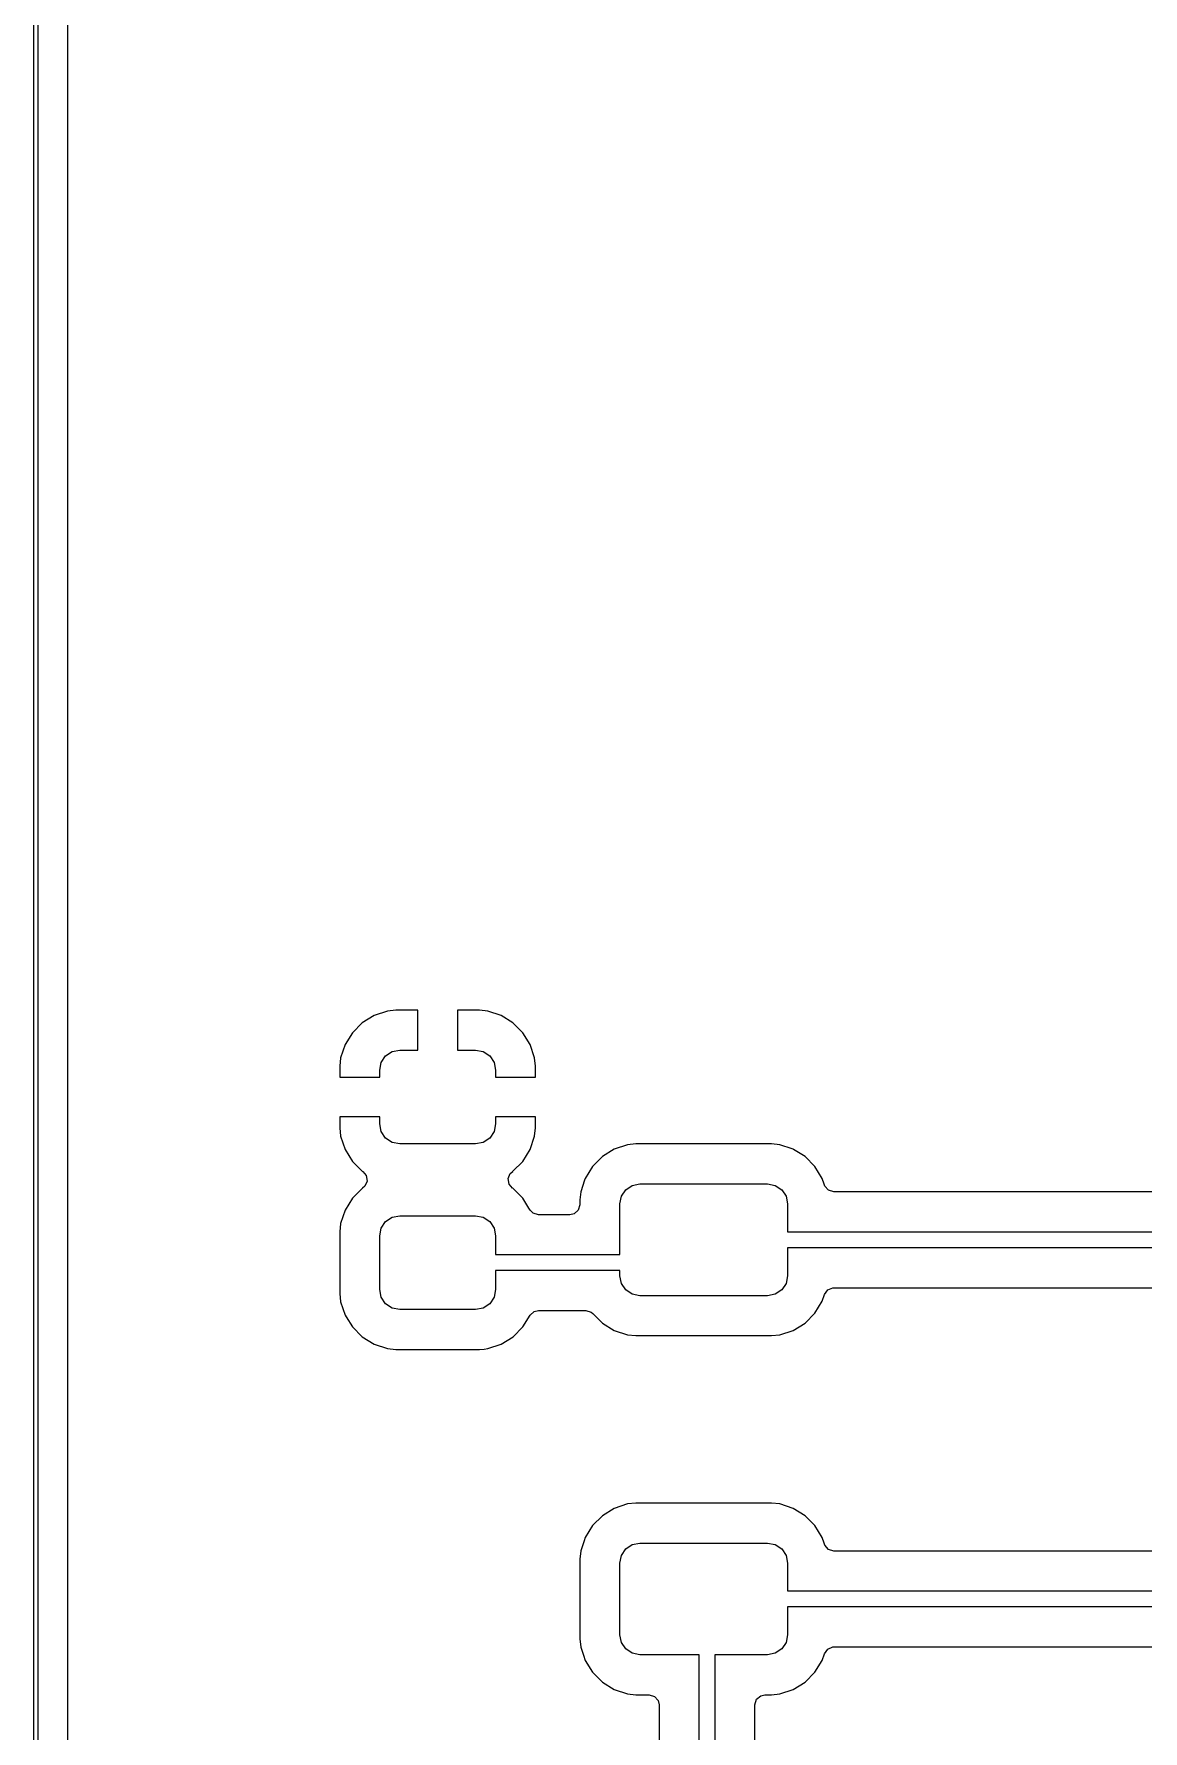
# Model space of a CAD drawing. Header units: inches. Extents: x 6.55 to 9.8, y -8.74 to -3.15.
# Drawn here: x 6.553 to 7.1, y -6.904 to -6.067 of the extents above; entities that cross this region are included whole.
import ezdxf

# ---------------------------------------------------------------- set-up
doc = ezdxf.new("R2010")
doc.units = ezdxf.units.IN
doc.header["$MEASUREMENT"] = 0
doc.layers.add('Edge.Cuts', color=254, linetype='CONTINUOUS', true_color=0xd0d2cd)

msp = doc.modelspace()

# ---------------------------------------------------------------- linework, layer by layer
at = {"layer": 'Edge.Cuts', "linetype": 'CONTINUOUS'}
for p, q in [((6.55295, -8.74016), (6.55295, -3.14961)), ((6.55492, -3.15059), (6.55492, -8.73917)), ((6.5697, -6.33548), (6.5697, -5.94942)), ((6.5697, -6.09877), (6.5697, -5.94942)), ((6.5697, -6.33548), (6.5697, -5.94942)), ((6.5697, -6.57628), (6.5697, -5.94942)), ((6.5697, -6.21737), (6.5697, -6.09877)), ((6.5697, -6.33548), (6.5697, -6.21737)), ((6.5697, -7.07158), (6.5697, -6.33548)), ((6.5697, -6.67933), (6.5697, -6.33548)), ((6.5697, -6.67933), (6.5697, -6.33548)), ((6.7207, -6.5513), (6.71483, -6.55493)), ((6.72726, -6.54913), (6.7207, -6.5513)), ((6.7207, -6.5513), (6.7207, -6.5513)), ((6.7313, -6.54872), (6.72726, -6.54913)), ((6.74213, -6.54872), (6.7313, -6.54872)), ((6.7313, -6.54872), (6.7313, -6.54872)), ((6.74213, -6.56841), (6.74213, -6.54872)), ((6.77264, -6.54872), (6.76181, -6.54872)), ((6.76181, -6.54872), (6.76181, -6.56841)), ((6.77668, -6.54913), (6.77264, -6.54872)), ((6.78323, -6.5513), (6.77668, -6.54913)), ((6.77668, -6.54913), (6.77668, -6.54913)), ((6.78911, -6.55493), (6.78323, -6.5513)), ((6.78323, -6.5513), (6.78323, -6.5513)), ((6.70995, -6.55981), (6.70632, -6.56568)), ((6.71483, -6.55493), (6.70995, -6.55981)), ((6.79399, -6.55981), (6.78911, -6.55493)), ((6.79761, -6.56568), (6.79399, -6.55981)), ((6.70632, -6.56568), (6.70415, -6.57224)), ((6.70632, -6.56568), (6.70632, -6.56568)), ((6.72417, -6.57448), (6.72631, -6.57129)), ((6.72631, -6.57129), (6.7295, -6.56915)), ((6.7295, -6.56915), (6.73327, -6.56841)), ((6.73327, -6.56841), (6.74213, -6.56841)), ((6.76181, -6.56841), (6.77067, -6.56841)), ((6.77067, -6.56841), (6.77444, -6.56915)), ((6.77444, -6.56915), (6.77763, -6.57129)), ((6.77763, -6.57129), (6.77976, -6.57448)), ((6.79978, -6.57224), (6.79761, -6.56568)), ((6.79761, -6.56568), (6.79761, -6.56568)), ((6.5697, -6.65797), (6.5697, -6.57628)), ((6.70415, -6.57224), (6.70374, -6.57628)), ((6.70374, -6.57628), (6.70374, -6.58169)), ((6.70415, -6.57224), (6.70415, -6.57224)), ((6.72343, -6.57825), (6.72417, -6.57448)), ((6.72343, -6.58169), (6.72343, -6.57825)), ((6.77976, -6.57448), (6.78051, -6.57825)), ((6.78051, -6.57825), (6.78051, -6.58169)), ((6.8002, -6.57628), (6.79978, -6.57224)), ((6.8002, -6.58169), (6.8002, -6.57628)), ((6.8002, -6.57628), (6.8002, -6.57628)), ((6.70374, -6.58169), (6.72343, -6.58169)), ((6.78051, -6.58169), (6.8002, -6.58169)), ((6.72343, -6.60138), (6.70374, -6.60138)), ((6.70374, -6.60138), (6.70374, -6.60679)), ((6.72343, -6.60482), (6.72343, -6.60138)), ((6.72417, -6.60859), (6.72343, -6.60482)), ((6.78051, -6.60482), (6.77976, -6.60859)), ((6.8002, -6.60138), (6.78051, -6.60138)), ((6.78051, -6.60138), (6.78051, -6.60482)), ((6.8002, -6.60679), (6.8002, -6.60138)), ((6.70374, -6.60679), (6.70415, -6.61083)), ((6.70415, -6.61083), (6.70632, -6.61739)), ((6.72631, -6.61178), (6.72417, -6.60859)), ((6.7295, -6.61392), (6.72631, -6.61178)), ((6.77763, -6.61178), (6.77444, -6.61392)), ((6.77976, -6.60859), (6.77763, -6.61178)), ((6.79761, -6.61739), (6.79978, -6.61083)), ((6.79978, -6.61083), (6.8002, -6.60679)), ((6.79978, -6.61083), (6.79978, -6.61083)), ((6.8002, -6.60679), (6.8002, -6.60679)), ((6.70632, -6.61739), (6.70632, -6.61739)), ((6.70632, -6.61739), (6.70995, -6.62326)), ((6.73327, -6.61467), (6.7295, -6.61392)), ((6.77067, -6.61467), (6.73327, -6.61467)), ((6.77444, -6.61392), (6.77067, -6.61467)), ((6.79399, -6.62326), (6.79761, -6.61739)), ((6.79761, -6.61739), (6.79761, -6.61739)), ((6.83319, -6.62091), (6.8283, -6.6258)), ((6.83907, -6.61729), (6.83319, -6.62091)), ((6.84562, -6.61511), (6.83907, -6.61729)), ((6.83907, -6.61729), (6.83907, -6.61729)), ((6.84967, -6.6147), (6.84562, -6.61511)), ((6.84562, -6.61511), (6.84562, -6.61511)), ((6.9166, -6.6147), (6.84967, -6.6147)), ((6.84967, -6.6147), (6.84967, -6.6147)), ((6.92065, -6.61511), (6.9166, -6.6147)), ((6.9268, -6.61715), (6.92065, -6.61511)), ((6.92065, -6.61511), (6.92065, -6.61511)), ((6.9272, -6.61729), (6.9268, -6.61715)), ((6.92736, -6.61739), (6.9272, -6.61729)), ((6.9272, -6.61729), (6.9272, -6.61729)), ((6.93308, -6.62091), (6.92736, -6.61739)), ((6.93797, -6.6258), (6.93308, -6.62091)), ((6.70995, -6.62326), (6.71483, -6.62814)), ((6.71483, -6.62814), (6.71483, -6.62814)), ((6.71483, -6.62814), (6.71495, -6.62822)), ((6.71495, -6.62822), (6.71501, -6.62829)), ((6.71501, -6.62829), (6.71505, -6.62832)), ((6.71505, -6.62832), (6.71505, -6.62833)), ((6.71505, -6.62833), (6.71679, -6.63026)), ((6.78671, -6.63177), (6.7878, -6.62924)), ((6.7878, -6.62924), (6.78899, -6.62822)), ((6.78899, -6.62822), (6.78911, -6.62814)), ((6.78911, -6.62814), (6.79399, -6.62326)), ((6.8283, -6.6258), (6.82468, -6.63168)), ((6.94159, -6.63168), (6.93797, -6.6258)), ((6.71482, -6.63661), (6.70993, -6.64149)), ((6.71495, -6.63653), (6.71482, -6.63661)), ((6.71482, -6.63661), (6.71482, -6.63661)), ((6.71613, -6.6355), (6.71495, -6.63653)), ((6.71723, -6.63298), (6.71613, -6.6355)), ((6.71679, -6.63026), (6.71723, -6.63298)), ((6.78715, -6.63448), (6.78671, -6.63177)), ((6.7889, -6.63643), (6.78715, -6.63448)), ((6.78892, -6.63645), (6.7889, -6.63643)), ((6.7889, -6.63643), (6.7889, -6.63643)), ((6.78899, -6.63653), (6.78892, -6.63645)), ((6.78912, -6.63661), (6.78899, -6.63653)), ((6.794, -6.64149), (6.78912, -6.63661)), ((6.82251, -6.63823), (6.82209, -6.64228)), ((6.82437, -6.63261), (6.82251, -6.63823)), ((6.82251, -6.63823), (6.82251, -6.63823)), ((6.82251, -6.63823), (6.82251, -6.63823)), ((6.82468, -6.63168), (6.82437, -6.63261)), ((6.82468, -6.63168), (6.82468, -6.63168)), ((6.84255, -6.64048), (6.84468, -6.63729)), ((6.84468, -6.63729), (6.84787, -6.63516)), ((6.84787, -6.63516), (6.85164, -6.63441)), ((6.85164, -6.63441), (6.91463, -6.63441)), ((6.91463, -6.63441), (6.9184, -6.63516)), ((6.9184, -6.63516), (6.92159, -6.63729)), ((6.92159, -6.63729), (6.92372, -6.64048)), ((6.94252, -6.63448), (6.94159, -6.63168)), ((6.94269, -6.63498), (6.94252, -6.63448)), ((6.94288, -6.63547), (6.94269, -6.63498)), ((6.94468, -6.63755), (6.94288, -6.63547)), ((6.94732, -6.63832), (6.94468, -6.63755)), ((7.17254, -6.63832), (6.94732, -6.63832)), ((6.70993, -6.64149), (6.70631, -6.64737)), ((6.79698, -6.64631), (6.794, -6.64149)), ((6.79757, -6.64727), (6.79698, -6.64631)), ((6.82209, -6.6447), (6.82132, -6.64734)), ((6.82209, -6.64228), (6.82209, -6.6447)), ((6.8418, -6.64425), (6.84255, -6.64048)), ((6.8418, -6.66929), (6.8418, -6.64425)), ((6.92372, -6.64048), (6.92447, -6.64425)), ((6.92447, -6.64425), (6.92447, -6.65803)), ((6.70413, -6.65393), (6.70372, -6.65797)), ((6.70631, -6.64737), (6.70413, -6.65393)), ((6.70413, -6.65393), (6.70413, -6.65393)), ((6.70413, -6.65393), (6.70413, -6.65393)), ((6.70631, -6.64737), (6.70631, -6.64737)), ((6.72417, -6.65617), (6.72631, -6.65298)), ((6.72631, -6.65298), (6.7295, -6.65085)), ((6.7295, -6.65085), (6.73327, -6.6501)), ((6.73327, -6.6501), (6.77067, -6.6501)), ((6.77067, -6.6501), (6.77444, -6.65085)), ((6.77444, -6.65085), (6.77763, -6.65298)), ((6.77763, -6.65298), (6.77976, -6.65617)), ((6.79908, -6.64881), (6.79757, -6.64727)), ((6.80172, -6.64959), (6.79908, -6.64881)), ((6.81721, -6.64959), (6.80172, -6.64959)), ((6.81924, -6.64915), (6.81721, -6.64959)), ((6.82132, -6.64734), (6.81924, -6.64915)), ((6.5697, -7.92653), (6.5697, -6.65797)), ((6.70372, -6.65797), (6.70372, -6.68848)), ((6.70372, -6.65797), (6.70372, -6.65797)), ((6.72343, -6.65994), (6.72417, -6.65617)), ((6.72343, -6.68652), (6.72343, -6.65994)), ((6.77976, -6.65617), (6.78051, -6.65994)), ((6.78051, -6.65994), (6.78051, -6.66929)), ((6.92447, -6.65803), (7.20006, -6.65803)), ((6.78051, -6.66929), (6.8418, -6.66929)), ((7.20006, -6.6659), (6.92447, -6.6659)), ((6.92447, -6.6659), (6.92447, -6.67968)), ((6.5697, -6.73815), (6.5697, -6.67933)), ((6.5697, -6.73815), (6.5697, -6.67933)), ((6.8418, -6.67717), (6.78051, -6.67717)), ((6.78051, -6.67717), (6.78051, -6.68652)), ((6.8418, -6.67968), (6.8418, -6.67717)), ((6.84255, -6.68345), (6.8418, -6.67968)), ((6.92447, -6.67968), (6.92372, -6.68345)), ((6.70372, -6.68848), (6.70372, -6.68849)), ((6.70372, -6.68849), (6.70413, -6.69253)), ((6.72417, -6.69028), (6.72343, -6.68652)), ((6.78051, -6.68652), (6.77976, -6.69028)), ((6.84468, -6.68664), (6.84255, -6.68345)), ((6.84787, -6.68877), (6.84468, -6.68664)), ((6.85164, -6.68952), (6.84787, -6.68877)), ((6.9184, -6.68877), (6.91463, -6.68952)), ((6.92159, -6.68664), (6.9184, -6.68877)), ((6.92372, -6.68345), (6.92159, -6.68664)), ((6.94269, -6.68895), (6.94425, -6.68669)), ((6.94425, -6.68669), (6.94679, -6.68564)), ((6.94679, -6.68564), (6.94732, -6.68561)), ((6.94732, -6.68561), (7.17722, -6.68561)), ((6.70413, -6.69253), (6.70413, -6.69253)), ((6.70413, -6.69253), (6.70631, -6.69909)), ((6.72631, -6.69348), (6.72417, -6.69028)), ((6.7295, -6.69561), (6.72631, -6.69348)), ((6.73327, -6.69636), (6.7295, -6.69561)), ((6.77067, -6.69636), (6.73327, -6.69636)), ((6.77444, -6.69561), (6.77067, -6.69636)), ((6.77763, -6.69348), (6.77444, -6.69561)), ((6.77976, -6.69028), (6.77763, -6.69348)), ((6.79961, -6.69735), (6.80172, -6.69687)), ((6.80172, -6.69687), (6.82502, -6.69687)), ((6.82502, -6.69687), (6.82766, -6.69765)), ((6.91463, -6.68952), (6.85164, -6.68952)), ((6.93797, -6.69813), (6.94159, -6.69225)), ((6.94159, -6.69225), (6.94269, -6.68895)), ((6.70631, -6.69909), (6.70631, -6.69909)), ((6.70631, -6.69909), (6.70681, -6.69991)), ((6.70681, -6.69991), (6.70993, -6.70497)), ((6.70993, -6.70497), (6.71482, -6.70985)), ((6.78912, -6.70985), (6.794, -6.70497)), ((6.794, -6.70497), (6.79757, -6.69919)), ((6.79757, -6.69919), (6.79961, -6.69735)), ((6.82766, -6.69765), (6.82847, -6.6983)), ((6.82847, -6.6983), (6.83319, -6.70302)), ((6.83319, -6.70302), (6.83907, -6.70664)), ((6.9272, -6.70664), (6.93308, -6.70302)), ((6.93308, -6.70302), (6.93797, -6.69813)), ((6.71482, -6.70985), (6.7207, -6.71348)), ((6.7207, -6.71348), (6.72725, -6.71565)), ((6.77668, -6.71565), (6.78324, -6.71348)), ((6.78324, -6.71348), (6.78912, -6.70985)), ((6.83907, -6.70664), (6.84562, -6.70882)), ((6.84562, -6.70882), (6.84967, -6.70923)), ((6.84967, -6.70923), (6.9166, -6.70923)), ((6.9166, -6.70923), (6.92065, -6.70882)), ((6.92065, -6.70882), (6.9272, -6.70664)), ((6.72725, -6.71565), (6.7313, -6.71606)), ((6.7313, -6.71606), (6.77264, -6.71606)), ((6.77264, -6.71606), (6.77485, -6.71584)), ((6.77264, -6.71606), (6.77264, -6.71606)), ((6.77264, -6.71606), (6.77264, -6.71606)), ((6.77485, -6.71584), (6.77668, -6.71565)), ((6.5697, -6.94571), (6.5697, -6.73815)), ((6.5697, -7.07158), (6.5697, -6.73815)), ((6.83907, -6.79445), (6.83319, -6.79808)), ((6.84562, -6.79228), (6.83907, -6.79445)), ((6.83907, -6.79445), (6.83907, -6.79445)), ((6.84967, -6.79187), (6.84562, -6.79228)), ((6.84562, -6.79228), (6.84562, -6.79228)), ((6.9166, -6.79187), (6.84967, -6.79187)), ((6.84967, -6.79187), (6.84967, -6.79187)), ((6.92065, -6.79228), (6.9166, -6.79187)), ((6.9272, -6.79445), (6.92065, -6.79228)), ((6.92065, -6.79228), (6.92065, -6.79228)), ((6.93308, -6.79808), (6.9272, -6.79445)), ((6.8283, -6.80296), (6.82468, -6.80884)), ((6.83319, -6.79808), (6.8283, -6.80296)), ((6.93797, -6.80296), (6.93308, -6.79808)), ((6.94159, -6.80884), (6.93797, -6.80296)), ((6.82412, -6.81052), (6.82251, -6.8154)), ((6.82468, -6.80884), (6.82412, -6.81052)), ((6.82468, -6.80884), (6.82468, -6.80884)), ((6.84468, -6.81445), (6.84787, -6.81232)), ((6.84787, -6.81232), (6.85164, -6.81157)), ((6.85164, -6.81157), (6.91463, -6.81157)), ((6.91463, -6.81157), (6.9184, -6.81232)), ((6.9184, -6.81232), (6.92159, -6.81445)), ((6.9425, -6.81157), (6.94159, -6.80884)), ((6.94269, -6.81214), (6.9425, -6.81157)), ((6.94288, -6.81263), (6.94269, -6.81214)), ((6.94468, -6.81471), (6.94288, -6.81263)), ((6.82251, -6.8154), (6.82209, -6.81944)), ((6.82209, -6.81944), (6.82209, -6.85882)), ((6.82251, -6.8154), (6.82251, -6.8154)), ((6.82251, -6.8154), (6.82251, -6.8154)), ((6.8418, -6.82141), (6.84255, -6.81765)), ((6.8418, -6.85685), (6.8418, -6.82141)), ((6.84255, -6.81765), (6.84468, -6.81445)), ((6.92159, -6.81445), (6.92372, -6.81765)), ((6.92372, -6.81765), (6.92447, -6.82141)), ((6.92447, -6.82141), (6.92447, -6.83519)), ((6.94732, -6.81549), (6.94468, -6.81471)), ((7.17722, -6.81549), (6.94732, -6.81549)), ((6.92447, -6.83519), (7.20006, -6.83519)), ((7.20006, -6.84307), (6.92447, -6.84307)), ((6.92447, -6.84307), (6.92447, -6.85685)), ((6.82209, -6.85882), (6.82209, -6.85882)), ((6.82209, -6.85882), (6.82251, -6.86286)), ((6.82251, -6.86286), (6.82251, -6.86286)), ((6.82251, -6.86286), (6.82384, -6.86689)), ((6.84255, -6.86061), (6.8418, -6.85685)), ((6.84468, -6.86381), (6.84255, -6.86061)), ((6.84787, -6.86594), (6.84468, -6.86381)), ((6.92159, -6.86381), (6.9184, -6.86594)), ((6.92372, -6.86061), (6.92159, -6.86381)), ((6.92447, -6.85685), (6.92372, -6.86061)), ((6.94269, -6.86612), (6.94425, -6.86386)), ((6.94425, -6.86386), (6.94679, -6.8628)), ((6.94679, -6.8628), (6.94732, -6.86277)), ((6.94732, -6.86277), (7.17722, -6.86277)), ((6.82384, -6.86689), (6.82468, -6.86942)), ((6.82468, -6.86942), (6.8283, -6.8753)), ((6.85164, -6.86669), (6.84787, -6.86594)), ((6.88083, -6.86669), (6.85164, -6.86669)), ((6.88083, -6.97785), (6.88083, -6.86669)), ((6.91463, -6.86669), (6.8887, -6.86669)), ((6.8887, -6.86669), (6.8887, -6.97785)), ((6.9184, -6.86594), (6.91463, -6.86669)), ((6.93797, -6.8753), (6.94159, -6.86942)), ((6.94159, -6.86942), (6.94269, -6.86612)), ((6.8283, -6.8753), (6.83319, -6.88018)), ((6.83319, -6.88018), (6.83907, -6.88381)), ((6.9272, -6.88381), (6.93308, -6.88018)), ((6.93308, -6.88018), (6.93797, -6.8753)), ((6.83907, -6.88381), (6.84562, -6.88598)), ((6.84562, -6.88598), (6.84967, -6.88639)), ((6.84967, -6.88639), (6.85624, -6.88639)), ((6.85624, -6.88639), (6.85888, -6.88717)), ((6.85888, -6.88717), (6.86068, -6.88925)), ((6.86068, -6.88925), (6.86112, -6.89128)), ((6.90841, -6.89128), (6.90918, -6.88864)), ((6.90918, -6.88864), (6.91126, -6.88684)), ((6.91126, -6.88684), (6.91329, -6.88639)), ((6.91329, -6.88639), (6.9166, -6.88639)), ((6.9166, -6.88639), (6.92065, -6.88598)), ((6.9166, -6.88639), (6.9166, -6.88639)), ((6.92065, -6.88598), (6.9272, -6.88381)), ((6.86112, -6.89128), (6.86112, -6.95636)), ((6.90841, -6.95636), (6.90841, -6.89128))]:
    msp.add_line(p, q, dxfattribs=at)

doc.saveas('drawing.dxf')
